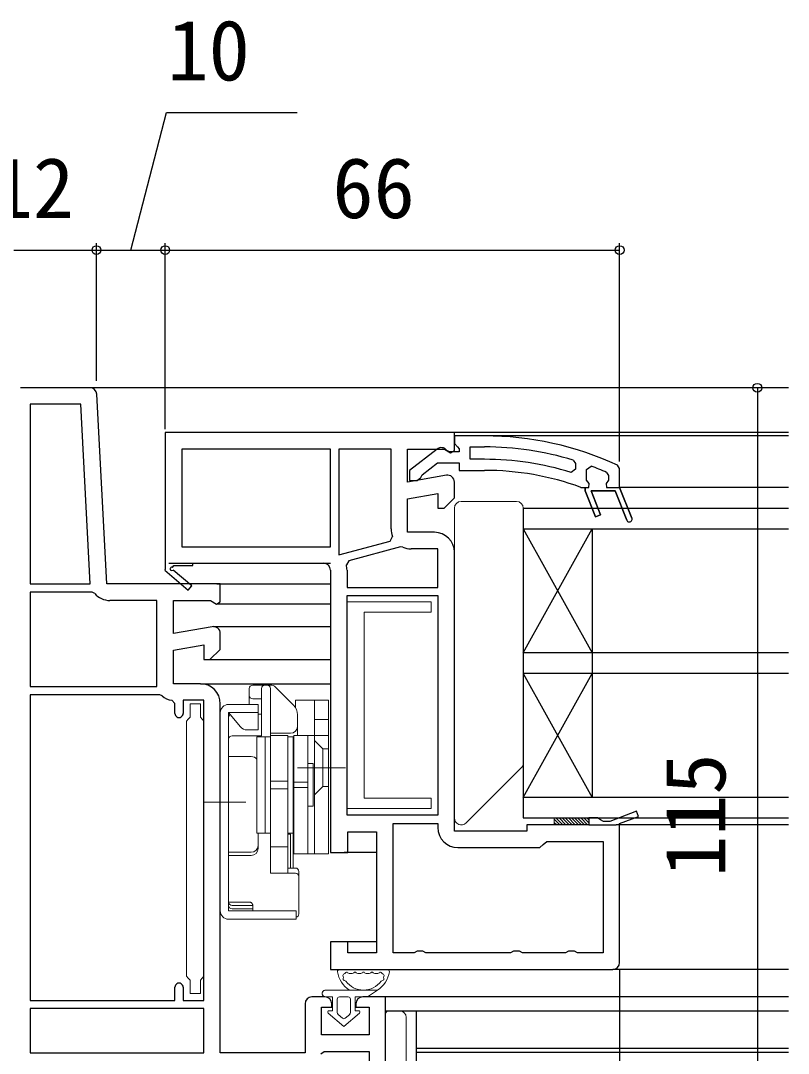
# Model space of a CAD drawing. Units: millimetres, scale not verified. Extents: x -525 to 525, y -783 to 779.
# Drawn here: x 96.2 to 207.7, y -511.7 to -361.7 of the extents above; entities that cross this region are included whole.
import ezdxf
from ezdxf.enums import TextEntityAlignment as Align

# ---------------------------------------------------------------- set-up
doc = ezdxf.new("R2010")
doc.units = ezdxf.units.MM
doc.header["$LTSCALE"] = 4
for name, color, linetype in [('0-3_YKK_11', 7, 'Continuous'), ('0-4_YKK_12', 2, 'Continuous'), ('0-7_YKK_D', 6, 'Continuous')]:
    doc.layers.add(name, color=color, linetype=linetype)
doc.layers.add('0-5_YKK_13', color=4, linetype='Continuous', lineweight=18)
doc.styles.add('ＭＳ ゴシック', font='')
doc.styles.get('ＭＳ ゴシック').set_extended_font_data('MS Gothic')

msp = doc.modelspace()

# ---------------------------------------------------------------- linework, layer by layer
at = {"layer": '0-3_YKK_11'}
for p, q in [((106.292, -414.983), (96.241, -414.983)), ((117.741, -440.482), (121.241, -440.482)), ((143.641, -441.482), (143.641, -443.982)), ((178.741, -478.482), (182.741, -478.482)), ((140.441, -503.483), (138.541, -503.483))]:
    msp.add_line(p, q, dxfattribs=at)
for points in [[(124.067, -449.698), (118.441, -450.69), (118.441, -445.883), (123.797, -445.883), (124.665, -446.425), (125.241, -446.106), (125.241, -443.483), (108.734, -443.483), (107.29, -415.93)], [(159.241, -421.482), (117.241, -421.482), (117.241, -441.348), (117.163, -441.482), (120.582, -444.387), (121.1, -443.777), (118.38, -441.466)], [(158.067, -427.697), (152.441, -428.69), (152.441, -423.882), (157.797, -423.882), (158.665, -424.424), (159.241, -424.105), (159.241, -421.482)], [(163.608, -421.979), (159.241, -421.979), (159.241, -423.079), (159.678, -423.575), (159.941, -423.872), (159.941, -424.279), (158.541, -424.279), (158.141, -424.079)], [(142.441, -423.882), (142.441, -439.261), (149.925, -437.256), (150.258, -436.583)], [(150.041, -435.482), (150.041, -423.882), (142.441, -423.882)], [(156.724, -423.892), (152.741, -427.004), (152.741, -428.479), (153.842, -428.479), (154.341, -428.003), (154.533, -427.634), (156.779, -425.879), (159.941, -425.879), (159.941, -426.979), (163.608, -426.979)], [(163.608, -425.379), (161.541, -425.379), (161.541, -423.579), (163.608, -423.579)], [(176.486, -425.487), (176.841, -425.966), (176.841, -426.802), (176.193, -427.28)], [(184.269, -434.227), (182.579, -429.979), (179.102, -429.979), (180.476, -433.431), (179.732, -433.727), (178.241, -429.979), (178.241, -429.479), (178.741, -429.479), (178.816, -428.888), (178.441, -428.404), (178.441, -428.379), (178.441, -426.843), (179.115, -426.375)], [(181.34, -427.273), (181.641, -427.732), (181.641, -428.404), (181.266, -428.888), (181.341, -429.479), (183.241, -429.479), (185.012, -433.931), (183.241, -429.479), (183.241, -426.697), (182.951, -426.243)], [(156.341, -435.982), (152.441, -435.982), (152.441, -431.127), (156.841, -430.351), (156.841, -432.482), (157.741, -432.482), (159.241, -430.982), (159.241, -428.682)], [(177.623, -429.449), (177.794, -429.479), (178.241, -429.479), (178.241, -429.979), (179.732, -433.727), (180.476, -433.431), (179.102, -429.979), (182.579, -429.979), (184.269, -434.227)], [(151.75, -438.126), (151.415, -438.099), (143.909, -440.11), (143.551, -440.707)], [(143.641, -443.982), (156.841, -443.982), (156.841, -438.382), (152.941, -438.382)], [(183.241, -498.482), (183.241, -478.293), (185.982, -477.256), (185.699, -476.508), (181.801, -477.982), (180.907, -477.982), (180.474, -477.732), (180.041, -477.482), (178.741, -477.482), (178.741, -478.482), (169.741, -478.482), (169.741, -479.382), (159.241, -479.382), (159.241, -438.882)], [(118.315, -441.088), (118.491, -440.782), (121.241, -440.782), (121.241, -440.482), (140.241, -440.482)], [(141.241, -441.482), (141.241, -482.482), (143.741, -482.482), (143.741, -479.482), (147.941, -479.482), (147.941, -497.082), (143.741, -497.082), (143.741, -495.482), (141.241, -495.482), (141.241, -499.482), (182.241, -499.482)], [(106.998, -444.859), (106.617, -444.683), (97.641, -444.683), (97.641, -458.383)], [(97.641, -458.383), (116.041, -458.383), (116.041, -445.883), (109.209, -445.883)], [(122.341, -457.983), (118.441, -457.983), (118.441, -453.127), (122.841, -452.351), (122.841, -454.483), (123.741, -454.483), (125.241, -452.983), (125.241, -450.683)], [(97.641, -459.583), (97.641, -503.983), (118.641, -503.983), (118.641, -502.083)], [(116.786, -459.721), (116.441, -459.583), (97.641, -459.583)], [(118.641, -462.283), (118.641, -460.867), (118.192, -460.37)], [(119.841, -502.083), (119.841, -503.983), (122.841, -503.983), (122.841, -460.383), (119.841, -460.383), (119.841, -462.283)], [(137.541, -504.483), (137.541, -511.583), (125.241, -511.583), (125.241, -460.883)], [(150.341, -497.082), (150.341, -478.282), (156.841, -478.282), (156.841, -478.882)], [(159.741, -481.782), (171.646, -481.782), (172.143, -481.332), (172.641, -480.882), (180.841, -480.882), (180.841, -497.082), (177.107, -497.082), (176.674, -496.832), (175.808, -496.832), (175.375, -497.082), (169.107, -497.082), (168.674, -496.832), (167.808, -496.832), (167.375, -497.082), (155.107, -497.082), (154.674, -496.832), (153.808, -496.832), (153.375, -497.082), (150.341, -497.082)], [(104.041, -528.983), (104.041, -526.083), (110.041, -526.083), (110.041, -528.483), (108.441, -528.483), (108.441, -529.983), (123.241, -529.983), (123.241, -542.891), (122.991, -543.187), (122.741, -543.483), (122.741, -544.983), (125.241, -544.983), (125.241, -529.983), (151.241, -529.983), (151.241, -528.183), (149.241, -528.183), (149.241, -503.483), (145.941, -503.483)], [(144.941, -504.483), (144.941, -504.983), (146.841, -504.983), (146.841, -508.983), (139.941, -508.983), (139.941, -504.983), (141.441, -504.983), (141.441, -504.483)], [(139.859, -511.765), (140.345, -511.383), (146.841, -511.383), (146.841, -527.583)]]:
    msp.add_lwpolyline(points, dxfattribs=at)
for points in [[(106.331, -443.483), (104.963, -417.383), (97.641, -417.383), (97.641, -443.483)], [(119.641, -438.082), (141.241, -438.082), (141.241, -423.882), (119.641, -423.882)], [(156.841, -445.182), (156.841, -477.082), (143.641, -477.082), (143.641, -445.182)], [(122.841, -505.183), (97.641, -505.183), (97.641, -511.583), (122.841, -511.583)]]:
    msp.add_lwpolyline(points, close=True, dxfattribs=at)
for centre, radius, start, end in [((106.292, -415.983), 1, 3.00003, 90), ((163.608, -467.979), 46, 65.13402, 89.99999), ((157.341, -424.679), 1, 36.86989, 128.08672), ((163.608, -467.979), 44.4, 73.13981, 90.00001), ((163.608, -467.979), 42.6, 72.81723, 90.00001), ((163.608, -467.979), 41, 70.01112, 90.00001), ((163.608, -467.978), 44.4, 66.46078, 69.55779), ((158.241, -428.682), 1, 0.00002, 100.00001), ((184.641, -434.079), 0.4, 201.69939, 21.69941), ((184.641, -434.079), 0.4, 201.69939, 21.69941), ((152.941, -435.482), 2.9, 180.00001, 202.31385), ((156.341, -438.882), 2.9, 0.00001, 89.99999), ((152.941, -435.482), 2.9, 245.74737, 270.00004), ((118.19, -441.305), 0.25, 60, 319.64299), ((140.241, -441.482), 1, 0.00001, 89.99999), ((140.241, -441.482), 3.4, 0.00002, 13.17387), ((109.209, -442.983), 2.9, 220.32022, 270.00001), ((124.241, -450.683), 1, 360, 99.99998), ((122.341, -460.883), 2.9, 0.00001, 89.99999), ((118.441, -457.983), 2.4, 226.39716, 264.0622), ((119.241, -462.283), 0.6, 179.99999, 0.00001), ((159.741, -478.882), 2.9, 180.00001, 269.99999), ((182.241, -498.482), 1, 270.00001, 359.99999), ((119.241, -502.083), 0.6, 359.99999, 180.00001), ((138.541, -504.483), 1, 90.00001, 179.99999), ((140.441, -504.483), 1, 0.00001, 89.99999), ((145.941, -504.483), 1, 90.00001, 179.99999)]:
    msp.add_arc(centre, radius, start, end, dxfattribs=at)
at = {"layer": '0-4_YKK_12'}
for p, q in [((207.741, -414.983), (106.292, -414.983)), ((207.741, -421.483), (158.77, -421.483)), ((207.741, -421.979), (163.608, -421.979)), ((207.741, -429.479), (183.241, -429.479)), ((169.241, -432.483), (207.741, -432.483)), ((169.241, -432.483), (169.241, -477.478)), ((169.241, -435.483), (207.741, -435.483)), ((169.241, -435.483), (179.241, -453.483)), ((169.241, -453.483), (179.241, -435.483)), ((179.241, -435.483), (179.241, -474.483)), ((124.741, -440.483), (141.241, -440.483)), ((124.741, -443.483), (141.241, -443.483)), ((124.741, -446.383), (141.241, -446.383)), ((124.241, -449.683), (141.241, -449.683)), ((123.534, -454.483), (141.241, -454.483)), ((207.741, -453.483), (169.241, -453.483)), ((169.241, -474.483), (179.241, -456.483)), ((169.241, -456.483), (179.241, -474.483)), ((207.741, -456.483), (169.241, -456.483)), ((122.341, -457.983), (141.241, -457.983)), ((207.741, -474.483), (169.241, -474.483)), ((169.241, -477.478), (207.741, -477.478)), ((207.741, -478.482), (182.741, -478.482)), ((147.928, -482.482), (143.241, -482.482)), ((147.94, -495.482), (143.241, -495.482)), ((207.741, -499.482), (182.241, -499.482)), ((207.741, -503.483), (148.741, -503.483)), ((149.241, -505.483), (207.741, -505.483)), ((153.741, -520.983), (153.741, -505.483)), ((207.741, -510.983), (153.741, -510.983)), ((153.741, -511.483), (207.741, -511.483))]:
    msp.add_line(p, q, dxfattribs=at)
at = {"layer": '0-5_YKK_13'}
for p, q in [((160.241, -431.483), (168.241, -431.483)), ((159.241, -432.483), (159.241, -477.483)), ((169.241, -469.483), (169.241, -432.483)), ((129.441, -460.983), (129.441, -458.683)), ((129.441, -460.983), (129.441, -458.683)), ((132.734, -458.183), (129.941, -458.183)), ((132.734, -458.183), (129.941, -458.183)), ((131.241, -465.549), (131.241, -458.683)), ((131.241, -465.549), (131.241, -458.683)), ((132.541, -465.483), (132.541, -458.683)), ((132.541, -465.483), (132.541, -458.683)), ((135.855, -461.097), (133.087, -458.329)), ((135.855, -461.097), (133.087, -458.329)), ((131.241, -460.183), (129.941, -460.183)), ((131.241, -460.183), (129.941, -460.183)), ((140.941, -460.383), (136.141, -460.383)), ((136.141, -461.458), (136.141, -460.383)), ((140.941, -460.383), (136.141, -460.383)), ((136.141, -461.458), (136.141, -460.383)), ((138.941, -465.483), (138.941, -460.383)), ((138.941, -465.483), (138.941, -460.383)), ((140.941, -482.683), (140.941, -460.383)), ((140.941, -482.683), (140.941, -460.383)), ((125.241, -490.983), (125.241, -462.183)), ((125.241, -490.983), (125.241, -462.183)), ((126.441, -490.983), (126.441, -462.183)), ((130.741, -462.183), (126.441, -462.183)), ((126.441, -462.183), (128.179, -464.254)), ((126.441, -490.983), (126.441, -462.183)), ((130.741, -462.183), (126.441, -462.183)), ((126.441, -462.183), (128.179, -464.254)), ((126.441, -468.561), (126.441, -462.883)), ((126.441, -468.561), (126.441, -462.883)), ((131.241, -462.383), (130.741, -462.383)), ((131.241, -462.383), (130.741, -462.383)), ((136.441, -465.483), (136.441, -462.511)), ((136.441, -465.483), (136.441, -462.511)), ((140.941, -463.183), (138.941, -463.183)), ((140.941, -463.183), (138.941, -463.183)), ((130.741, -464.683), (129.098, -464.683)), ((130.741, -464.683), (129.098, -464.683)), ((131.241, -465.549), (126.941, -465.549)), ((131.241, -465.549), (126.941, -465.549)), ((130.541, -479.683), (130.541, -465.683)), ((131.741, -465.683), (130.541, -465.683)), ((130.541, -479.683), (130.541, -465.683)), ((131.741, -465.683), (130.541, -465.683)), ((131.741, -465.683), (132.541, -465.683)), ((131.741, -465.683), (131.741, -479.683)), ((131.741, -479.683), (131.741, -465.683)), ((131.741, -465.683), (132.541, -465.683)), ((131.741, -465.683), (131.741, -479.683)), ((131.741, -479.683), (131.741, -465.683)), ((135.441, -465.183), (132.541, -465.183)), ((135.441, -465.183), (132.541, -465.183)), ((132.541, -485.504), (132.541, -465.483)), ((132.541, -485.504), (132.541, -465.483)), ((132.541, -465.683), (132.541, -479.683)), ((132.541, -465.683), (132.541, -479.683)), ((135.041, -465.683), (135.841, -465.683)), ((135.041, -465.683), (135.041, -479.683)), ((135.041, -465.683), (135.841, -465.683)), ((135.041, -465.683), (135.041, -479.683)), ((135.841, -465.683), (135.841, -479.683)), ((135.841, -465.683), (135.841, -479.683)), ((140.941, -465.483), (135.941, -465.483)), ((135.941, -482.683), (135.941, -465.483)), ((140.941, -465.483), (135.941, -465.483)), ((135.941, -482.683), (135.941, -465.483)), ((137.941, -482.683), (137.941, -465.483)), ((137.941, -482.683), (137.941, -465.483)), ((138.941, -465.483), (138.941, -482.683)), ((138.941, -465.483), (138.941, -482.683)), ((140.141, -467.433), (138.941, -466.233)), ((140.141, -467.433), (138.941, -466.233)), ((140.941, -467.433), (140.141, -467.433)), ((140.141, -472.933), (140.141, -467.433)), ((140.941, -467.433), (140.141, -467.433)), ((140.141, -472.933), (140.141, -467.433)), ((129.741, -468.561), (126.441, -468.561)), ((129.741, -468.561), (126.441, -468.561)), ((135.941, -469.683), (135.841, -469.683)), ((135.941, -469.683), (135.841, -469.683)), ((143.441, -470.183), (136.441, -470.183)), ((143.441, -470.183), (136.441, -470.183)), ((138.741, -469.583), (137.941, -469.583)), ((137.941, -475.783), (137.941, -469.583)), ((138.741, -469.583), (137.941, -469.583)), ((137.941, -475.783), (137.941, -469.583)), ((138.741, -475.783), (138.741, -469.583)), ((138.741, -475.783), (138.741, -469.583)), ((168.948, -470.19), (160.948, -478.19)), ((132.541, -472.114), (135.041, -472.114)), ((132.541, -472.114), (135.041, -472.114)), ((137.941, -472.291), (135.941, -472.291)), ((137.941, -472.291), (135.941, -472.291)), ((132.541, -473.252), (135.041, -473.252)), ((132.541, -473.252), (135.041, -473.252)), ((137.941, -473.075), (135.941, -473.075)), ((137.941, -473.075), (135.941, -473.075)), ((140.141, -472.933), (138.941, -474.133)), ((140.141, -472.933), (138.941, -474.133)), ((140.941, -472.933), (140.141, -472.933)), ((140.941, -472.933), (140.141, -472.933)), ((128.941, -475.183), (122.741, -475.183)), ((128.941, -475.183), (122.741, -475.183)), ((135.941, -475.683), (135.841, -475.683)), ((135.941, -475.683), (135.841, -475.683)), ((138.741, -475.783), (137.941, -475.783)), ((138.741, -475.783), (137.941, -475.783)), ((173.741, -477.677), (174.546, -478.482)), ((173.741, -478.126), (174.097, -478.482)), ((173.995, -477.482), (174.995, -478.482)), ((174.444, -477.482), (175.444, -478.482)), ((174.893, -477.482), (175.893, -478.482)), ((175.342, -477.482), (176.342, -478.482)), ((175.791, -477.482), (176.791, -478.482)), ((176.24, -477.482), (177.24, -478.482)), ((176.689, -477.482), (177.689, -478.482)), ((177.138, -477.482), (178.138, -478.482)), ((177.587, -477.482), (178.587, -478.482)), ((178.036, -477.482), (178.741, -478.187)), ((178.485, -477.482), (178.741, -477.738)), ((131.741, -479.683), (130.541, -479.683)), ((131.741, -479.683), (130.541, -479.683)), ((130.741, -481.918), (130.741, -479.683)), ((130.741, -481.918), (130.741, -479.683)), ((131.741, -479.683), (132.541, -479.683)), ((131.741, -479.683), (132.541, -479.683)), ((132.541, -485.504), (132.541, -479.683)), ((132.541, -485.504), (132.541, -479.683)), ((135.041, -479.683), (135.841, -479.683)), ((135.041, -479.683), (135.841, -479.683)), ((135.041, -484.75), (135.041, -479.822)), ((135.041, -484.75), (135.041, -479.822)), ((135.841, -479.683), (135.841, -484.75)), ((135.841, -479.683), (135.841, -484.75)), ((129.741, -482.469), (126.441, -482.469)), ((129.741, -482.469), (126.441, -482.469)), ((129.741, -482.918), (126.441, -482.918)), ((126.441, -489.724), (126.441, -482.918)), ((129.741, -482.918), (126.441, -482.918)), ((126.441, -489.724), (126.441, -482.918)), ((135.041, -481.683), (132.541, -481.683)), ((135.041, -481.683), (132.541, -481.683)), ((140.941, -482.683), (135.941, -482.683)), ((140.941, -482.683), (135.941, -482.683)), ((136.141, -485.504), (132.541, -485.504)), ((136.141, -485.504), (132.541, -485.504)), ((136.141, -484.75), (135.041, -484.75)), ((136.141, -484.75), (135.041, -484.75)), ((136.641, -485.25), (136.641, -491.422)), ((136.641, -485.25), (136.641, -491.422)), ((126.441, -490.183), (126.441, -489.724)), ((126.441, -489.724), (129.572, -489.724)), ((126.441, -490.183), (126.441, -489.724)), ((126.441, -489.724), (129.572, -489.724)), ((129.941, -490.183), (126.941, -490.183)), ((129.941, -490.183), (126.941, -490.183)), ((129.941, -490.983), (129.941, -490.094)), ((129.941, -490.983), (129.941, -490.094)), ((126.441, -490.983), (136.241, -490.983)), ((126.441, -490.983), (136.241, -490.983)), ((129.841, -490.683), (126.941, -490.683)), ((129.841, -490.683), (126.941, -490.683)), ((136.241, -492.183), (136.241, -490.983)), ((136.241, -492.183), (136.241, -490.983)), ((126.441, -492.183), (136.241, -492.183)), ((126.441, -492.183), (136.241, -492.183)), ((149.496, -499.482), (142.568, -499.482)), ((144.4, -500.082), (143.968, -500.082)), ((145.632, -500.082), (145.2, -500.082)), ((146.864, -500.082), (146.432, -500.082)), ((148.096, -500.082), (147.664, -500.082)), ((140.531, -502.483), (148.082, -502.483)), ((141.532, -503.483), (140.532, -503.483)), ((141.532, -503.483), (140.532, -503.483)), ((141.532, -505.483), (141.532, -503.483)), ((141.532, -505.483), (141.532, -503.483)), ((142.232, -503.783), (142.232, -505.782)), ((142.232, -503.783), (142.232, -505.782)), ((143.832, -503.483), (142.532, -503.483)), ((143.832, -503.483), (142.532, -503.483)), ((144.132, -505.782), (144.132, -503.783)), ((144.132, -505.782), (144.132, -503.783)), ((144.832, -503.483), (144.832, -505.483)), ((146.632, -503.483), (144.832, -503.483)), ((144.832, -505.483), (144.832, -503.483)), ((146.632, -503.483), (144.832, -503.483)), ((141.034, -505.483), (141.532, -505.483)), ((141.532, -505.483), (141.034, -505.483)), ((144.832, -505.483), (145.33, -505.483)), ((145.33, -505.483), (144.832, -505.483)), ((151.241, -505.483), (149.736, -505.496)), ((143.182, -507.783), (140.903, -505.839)), ((143.182, -507.783), (140.903, -505.839)), ((142.338, -506.011), (142.988, -506.565)), ((142.988, -506.565), (142.338, -506.011)), ((145.461, -505.839), (143.182, -507.783)), ((143.182, -507.783), (145.461, -505.839)), ((143.377, -506.565), (144.027, -506.011)), ((143.377, -506.565), (144.027, -506.011)), ((149.241, -505.996), (149.241, -506.496)), ((152.241, -526.983), (152.241, -506.483))]:
    msp.add_line(p, q, dxfattribs=at)
for points in [[(143.641, -446.083), (143.641, -476.083), (155.841, -476.083), (155.841, -474.583), (146.141, -474.583), (146.141, -447.583), (155.841, -447.583), (155.841, -446.083)], [(122.84, -463.424), (122.84, -500.441), (122.59, -500.737), (122.34, -501.033), (122.34, -502.983), (120.84, -502.983), (120.84, -501.033), (120.59, -500.737), (120.34, -500.441), (120.34, -463.424), (120.59, -463.128), (120.84, -462.833), (120.84, -460.883), (122.34, -460.883), (122.34, -462.833), (122.59, -463.128)], [(173.741, -477.482), (173.741, -478.482), (178.741, -478.482), (178.741, -477.482)]]:
    msp.add_lwpolyline(points, close=True, dxfattribs=at)
for points in [[(130.741, -464.683), (130.741, -460.983), (126.441, -460.983)], [(130.741, -464.683), (130.741, -460.983), (126.441, -460.983)], [(132.541, -465.483), (135.041, -465.483), (135.041, -485.504)], [(132.541, -465.483), (135.041, -465.483), (135.041, -485.504)], [(135.441, -484.75), (135.441, -479.822), (135.041, -479.822)], [(135.441, -484.75), (135.441, -479.822), (135.041, -479.822)], [(129.572, -489.724), (129.611, -489.727), (129.664, -489.74), (129.725, -489.765), (129.785, -489.804), (129.839, -489.855), (129.883, -489.915), (129.916, -489.981), (129.935, -490.049), (129.94, -490.114)], [(129.572, -489.724), (129.611, -489.727), (129.664, -489.74), (129.725, -489.765), (129.785, -489.804), (129.839, -489.855), (129.883, -489.915), (129.916, -489.981), (129.935, -490.049), (129.94, -490.114)], [(148.082, -502.483), (146.632, -503.483), (148.082, -502.483)], [(149.241, -506.496), (149.241, -526.97), (149.241, -527.47)]]:
    msp.add_lwpolyline(points, dxfattribs=at)
for centre, radius, start, end in [((160.241, -432.483), 1, 90, 180), ((168.241, -432.483), 1, 0, 90), ((129.941, -458.683), 0.5, 90, 180), ((129.941, -458.683), 0.5, 90, 180), ((131.741, -458.683), 0.5, 90, 180), ((131.741, -458.683), 0.5, 90, 180), ((132.041, -458.683), 0.5, 0, 90), ((132.041, -458.683), 0.5, 0, 90), ((132.734, -458.683), 0.5, 45, 90), ((132.734, -458.683), 0.5, 45, 90), ((129.941, -459.683), 0.5, 180, 270), ((129.941, -459.683), 0.5, 180, 270), ((126.441, -462.183), 1.2, 90, 180), ((126.441, -462.183), 1.2, 90, 180), ((134.441, -462.511), 2, 0, 45), ((134.441, -462.511), 2, 0, 45), ((126.941, -462.883), 0.5, 122.3074, 180), ((126.941, -462.883), 0.5, 122.3074, 180), ((129.098, -463.483), 1.2, 220, 270), ((129.098, -463.483), 1.2, 220, 270), ((135.441, -464.183), 1, 270, 0), ((135.441, -464.183), 1, 270, 0), ((126.941, -466.049), 0.5, 90, 180), ((126.941, -466.049), 0.5, 90, 180), ((129.741, -469.561), 1, 36.8699, 90), ((129.741, -469.561), 1, 36.8699, 90), ((168.241, -469.483), 1, 315, 0), ((160.241, -477.483), 1, 180, 315), ((135.441, -478.883), 1, 293.57818, 300), ((135.441, -478.883), 1, 293.57818, 300), ((129.741, -481.469), 1, 270, 0), ((129.741, -481.469), 1, 270, 0), ((129.741, -481.918), 1, 270, 0), ((129.741, -481.918), 1, 270, 0), ((136.141, -485.25), 0.5, 0, 90), ((136.141, -485.25), 0.5, 0, 90), ((136.141, -486.004), 0.5, 0, 90), ((136.141, -486.004), 0.5, 0, 90), ((126.941, -490.183), 0.5, 180, 270), ((126.941, -490.183), 0.5, 180, 270), ((126.941, -489.683), 0.5, 184.75484, 270), ((126.941, -489.683), 0.5, 184.75484, 270), ((126.441, -490.983), 1.2, 180, 270), ((126.441, -490.983), 1.2, 180, 270), ((129.841, -490.183), 0.5, 270, 281.53696), ((129.841, -490.183), 0.5, 270, 281.53696), ((136.141, -491.422), 0.5, 281.53696, 0), ((136.141, -491.422), 0.5, 281.53696, 0), ((142.568, -499.782), 0.3, 90, 188.20609), ((149.496, -499.782), 0.3, 351.79391, 90), ((146.032, -499.283), 3.8, 188.20609, 237.36313), ((143.349, -500.382), 0.3, 110.02209, 202.28177), ((143.261, -500.883), 0.2, 153.36701, 266.63299), ((146.032, -499.283), 3.2, 202.28177, 203.14776), ((142.814, -500.659), 0.3, 333.36701, 23.14776), ((143.143, -499.819), 0.3, 290.02209, 328.16514), ((143.568, -500.082), 0.2, 36.8699, 148.16514), ((143.968, -499.782), 0.3, 216.8699, 270), ((144.4, -499.782), 0.3, 270, 323.1301), ((144.8, -500.082), 0.2, 36.8699, 143.1301), ((145.2, -499.782), 0.3, 216.8699, 270), ((145.632, -499.782), 0.3, 270, 323.1301), ((146.032, -500.082), 0.2, 36.8699, 143.1301), ((146.432, -499.782), 0.3, 216.8699, 270), ((146.864, -499.782), 0.3, 270, 323.1301), ((147.264, -500.082), 0.2, 36.8699, 143.1301), ((147.664, -499.782), 0.3, 216.8699, 270), ((146.032, -499.283), 3.8, 302.63687, 351.79391), ((148.096, -499.782), 0.3, 270, 323.1301), ((148.496, -500.082), 0.2, 31.83486, 143.1301), ((148.921, -499.819), 0.3, 211.83486, 249.97791), ((148.804, -500.883), 0.2, 273.36701, 26.63299), ((148.716, -500.382), 0.3, 337.71823, 69.97791), ((149.251, -500.659), 0.3, 156.85224, 206.63299), ((146.032, -499.283), 3.2, 336.85224, 337.71823), ((140.531, -502.983), 0.5, 90.11462, 269.88538), ((140.532, -502.983), 0.5, 89.88541, 270), ((143.232, -501.382), 0.3, 36.85224, 86.63299), ((146.032, -499.283), 3.2, 216.85224, 323.14776), ((148.833, -501.382), 0.3, 93.36701, 143.14776), ((140.532, -502.983), 0.5, 269.88533, 269.99998), ((142.532, -503.783), 0.3, 90, 180), ((142.532, -503.783), 0.3, 90, 180), ((143.832, -503.783), 0.3, 0, 90), ((143.832, -503.783), 0.3, 0, 90), ((141.034, -505.685), 0.202, 90, 229.53619), ((141.034, -505.685), 0.202, 90, 229.53619), ((145.33, -505.685), 0.202, 310.46378, 89.99997), ((145.33, -505.685), 0.202, 310.46381, 90), ((149.741, -505.996), 0.5, 90.5, 180), ((151.241, -506.483), 1, 0, 90), ((142.532, -505.782), 0.3, 180, 229.53619), ((142.532, -505.782), 0.3, 180, 229.53619), ((143.182, -506.337), 0.3, 229.53619, 310.46381), ((143.182, -506.337), 0.3, 229.53619, 310.46381), ((143.832, -505.782), 0.3, 310.46381, 0), ((143.832, -505.782), 0.3, 310.46381, 0)]:
    msp.add_arc(centre, radius, start, end, dxfattribs=at)
at = {"layer": '0-7_YKK_D'}
for p, q in [((107.241, -413.983), (107.241, -393.983)), ((107.241, -413.983), (107.241, -393.983)), ((117.241, -420.982), (117.241, -393.983)), ((117.241, -420.982), (117.241, -393.983)), ((183.241, -425.697), (183.241, -393.983)), ((95.241, -394.983), (107.241, -394.983)), ((107.241, -394.983), (117.241, -394.983)), ((117.241, -394.983), (183.241, -394.983)), ((203.241, -414.983), (203.241, -529.983)), ((183.241, -499.483), (183.241, -733.992))]:
    msp.add_line(p, q, dxfattribs=at)
msp.add_lwpolyline([(112.241, -394.983), (117.402, -374.983), (136.402, -374.983)], dxfattribs=at)
for centre in [(107.241, -394.983), (107.241, -394.983), (117.241, -394.983), (117.241, -394.983), (183.241, -394.983), (203.241, -414.983)]:
    msp.add_circle(centre, 0.637, dxfattribs=at)

# ---------------------------------------------------------------- texts
at = {"layer": '0-7_YKK_D', "style": 'ＭＳ ゴシック'}
for s, p in [('10', (117.561, -372.983)), ('12', (92.036, -392.983)), ('66', (141.514, -392.983))]:
    msp.add_text(s, height=8.798, dxfattribs=at).set_placement(p, align=Align.BOTTOM_LEFT)
msp.add_text('115', height=8.798, rotation=90, dxfattribs=at).set_placement((201.241, -486.051), align=Align.BOTTOM_LEFT)

doc.saveas('drawing.dxf')
